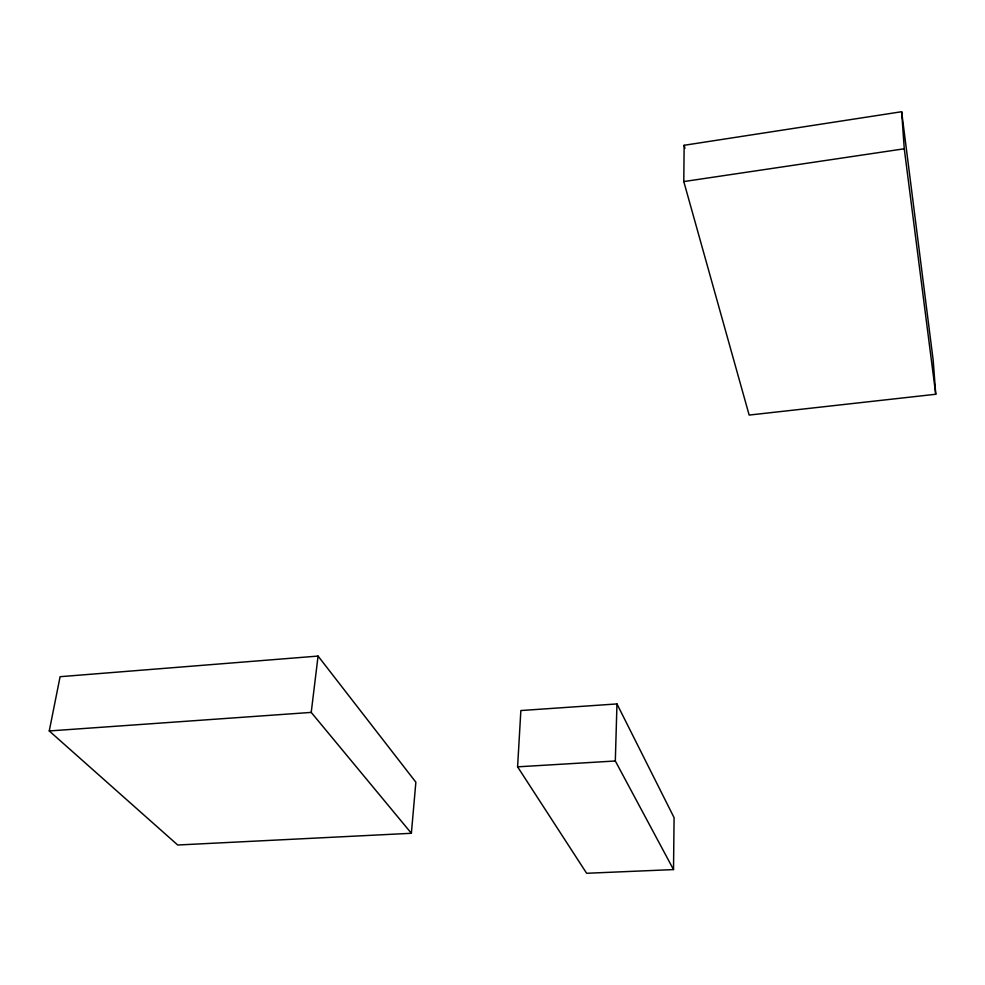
<?xml version="1.0" encoding="UTF-8"?>
<svg xmlns="http://www.w3.org/2000/svg" width="985" height="985" viewBox="0 0 985 985"><rect width="100%" height="100%" fill="white"/><g stroke="black" fill="none" stroke-linecap="round" stroke-linejoin="round"><path stroke-width="1.48" d="M673.518 869.583L674.085 817.661L616.967 703.93L520.856 710.542L517.593 766.835L586.629 873.276L673.518 869.583L615.317 760.986L616.967 703.93M683.787 181.572L684.144 145.287L901.644 111.724L933.189 360.325L935.75 394.259L749.154 415.067L683.787 181.572L904.267 148.784L901.644 111.724M411.373 833.285L415.867 782.201L318.069 656.072L60.097 676.695L49.25 730.956L177.706 845.007L411.373 833.285L311.223 712.401L318.069 656.072M49.25 730.956L311.223 712.401M517.593 766.835L615.317 760.986M684.144 145.287L684.957 148.243M904.267 148.784L935.75 394.259"/></g></svg>
